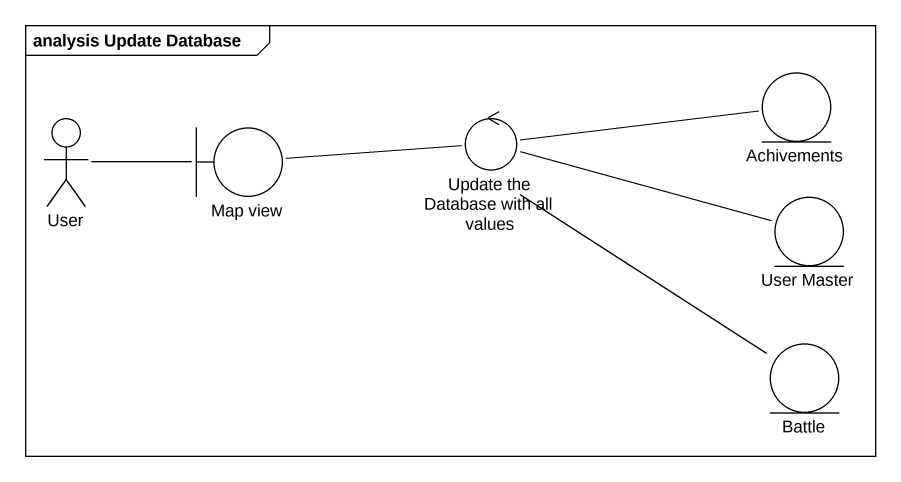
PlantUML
@startuml
mainframe analysis Update Database
entity Achivements
actor User
boundary "Map view" as Map_view
control "Update the Database with all values" as Update_the_Database_with
entity "User Master" as User_Master
entity Battle
User -right- Map_view
Map_view -right- Update_the_Database_with
Update_the_Database_with -right- Achivements
Update_the_Database_with -right- User_Master
Update_the_Database_with -- Battle
@enduml
